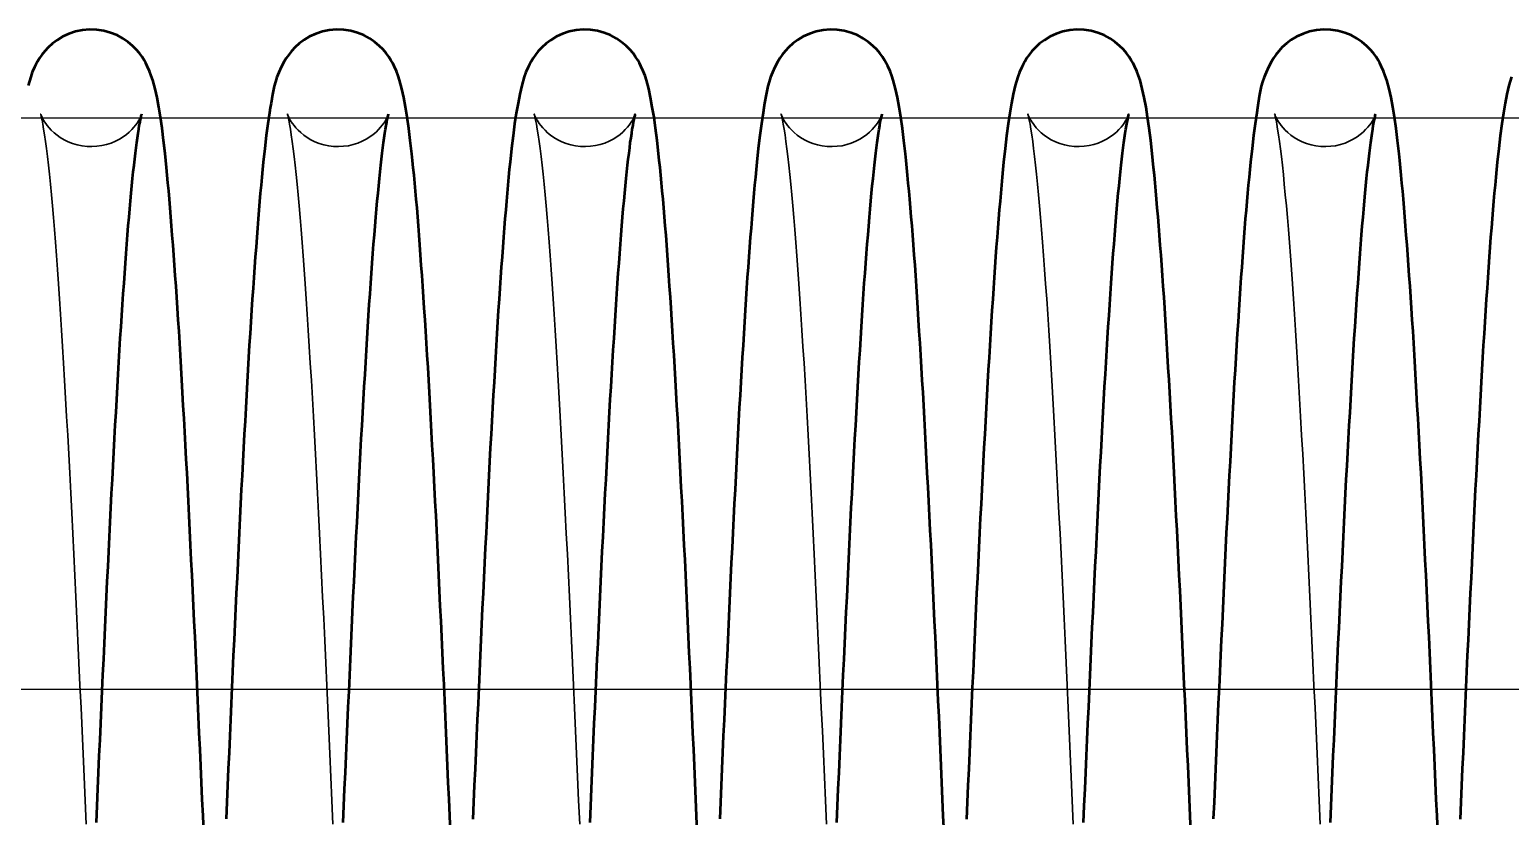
# Model space of a CAD drawing. Header units: millimetres. Extents: x 1448 to 104164, y -19509 to -89.
# Drawn here: x 84153 to 84256.6, y -3001.5 to -2946.5 of the extents above; entities that cross this region are included whole.
import ezdxf

# ---------------------------------------------------------------- set-up
doc = ezdxf.new("R2010")
doc.units = ezdxf.units.MM
doc.header["$LTSCALE"] = 60
doc.header["$MEASUREMENT"] = 0
doc.layers.get('0').update_dxf_attribs({"linetype": 'CONTINUOUS'})
doc.layers.add('가려진 것(ISO)', color=7, linetype='CONTINUOUS', lineweight=35)
doc.layers.add('가시적인 것(ISO)', color=7, linetype='CONTINUOUS', lineweight=50)

# ---------------------------------------------------------------- blocks, each defined once
blk = doc.blocks.new('토션스프링1')
at = {"layer": '가려진 것(ISO)', "flags": 128}
for points in [[(21462796.38, -50955408.88), (21462796.38, -50955408.9), (21462796.4, -50955408.95), (21462796.44, -50955409.05), (21462796.51, -50955409.19), (21462796.56, -50955409.29), (21462796.63, -50955409.4), (21462796.71, -50955409.52), (21462796.81, -50955409.66), (21462796.94, -50955409.81), (21462797.09, -50955409.97), (21462797.26, -50955410.14), (21462797.46, -50955410.31), (21462797.69, -50955410.48), (21462797.95, -50955410.64), (21462798.23, -50955410.79), (21462798.53, -50955410.92), (21462798.85, -50955411.02), (21462799.19, -50955411.1), (21462799.53, -50955411.14), (21462799.88, -50955411.16), (21462800.22, -50955411.15), (21462800.57, -50955411.11), (21462800.91, -50955411.04), (21462801.23, -50955410.94), (21462801.54, -50955410.82), (21462801.82, -50955410.68), (21462802.08, -50955410.52), (21462802.32, -50955410.35), (21462802.53, -50955410.18), (21462802.71, -50955410.01), (21462802.87, -50955409.85), (21462803, -50955409.69), (21462803.1, -50955409.55), (21462803.19, -50955409.42), (21462803.26, -50955409.31), (21462803.31, -50955409.21), (21462803.39, -50955409.06), (21462803.43, -50955408.96), (21462803.45, -50955408.9), (21462803.46, -50955408.88), (21462803.46, -50955408.89), (21462803.45, -50955408.93), (21462803.43, -50955408.99), (21462803.41, -50955409.08), (21462803.36, -50955409.3), (21462803.31, -50955409.59), (21462803.25, -50955409.94), (21462803.18, -50955410.34), (21462803.12, -50955410.8), (21462803.05, -50955411.31), (21462802.98, -50955411.86), (21462802.91, -50955412.46), (21462802.84, -50955413.11), (21462802.78, -50955413.8), (21462802.71, -50955414.53), (21462802.63, -50955415.3), (21462802.56, -50955416.12), (21462802.49, -50955416.97), (21462802.42, -50955417.87), (21462802.35, -50955418.8), (21462802.28, -50955419.77), (21462802.21, -50955420.77), (21462802.14, -50955421.81), (21462802.07, -50955422.89), (21462802, -50955424), (21462801.92, -50955425.15), (21462801.85, -50955426.33), (21462801.78, -50955427.54), (21462801.71, -50955428.79), (21462801.64, -50955430.06), (21462801.57, -50955431.36), (21462801.49, -50955432.68), (21462801.42, -50955434.04), (21462801.35, -50955435.41), (21462801.28, -50955436.82), (21462801.21, -50955438.25), (21462801.14, -50955439.7), (21462801.07, -50955441.18), (21462800.99, -50955442.68), (21462800.92, -50955444.2), (21462800.85, -50955445.74), (21462800.78, -50955447.3), (21462800.71, -50955448.88), (21462800.63, -50955450.46), (21462800.56, -50955452.06), (21462800.49, -50955453.67), (21462800.42, -50955455.3), (21462800.35, -50955456.94), (21462800.28, -50955458.59)], [(21462813.65, -50955408.88), (21462813.66, -50955408.9), (21462813.68, -50955408.95), (21462813.72, -50955409.05), (21462813.79, -50955409.19), (21462813.84, -50955409.28), (21462813.91, -50955409.39), (21462813.99, -50955409.51), (21462814.09, -50955409.65), (21462814.21, -50955409.8), (21462814.36, -50955409.97), (21462814.53, -50955410.14), (21462814.73, -50955410.31), (21462814.96, -50955410.48), (21462815.22, -50955410.64), (21462815.5, -50955410.79), (21462815.8, -50955410.91), (21462816.12, -50955411.02), (21462816.45, -50955411.09), (21462816.8, -50955411.14), (21462817.14, -50955411.16), (21462817.49, -50955411.15), (21462817.84, -50955411.11), (21462818.17, -50955411.04), (21462818.5, -50955410.94), (21462818.8, -50955410.82), (21462819.09, -50955410.68), (21462819.35, -50955410.52), (21462819.59, -50955410.36), (21462819.8, -50955410.19), (21462819.98, -50955410.01), (21462820.14, -50955409.85), (21462820.27, -50955409.69), (21462820.37, -50955409.55), (21462820.46, -50955409.42), (21462820.53, -50955409.31), (21462820.59, -50955409.21), (21462820.66, -50955409.06), (21462820.71, -50955408.96), (21462820.73, -50955408.91), (21462820.73, -50955408.88), (21462820.73, -50955408.89), (21462820.72, -50955408.93), (21462820.71, -50955408.99), (21462820.69, -50955409.08), (21462820.64, -50955409.3), (21462820.58, -50955409.59), (21462820.52, -50955409.93), (21462820.46, -50955410.34), (21462820.39, -50955410.8), (21462820.33, -50955411.3), (21462820.26, -50955411.86), (21462820.19, -50955412.46), (21462820.12, -50955413.1), (21462820.05, -50955413.79), (21462819.98, -50955414.53), (21462819.91, -50955415.3), (21462819.84, -50955416.12), (21462819.77, -50955416.97), (21462819.7, -50955417.86), (21462819.63, -50955418.79), (21462819.56, -50955419.76), (21462819.49, -50955420.77), (21462819.41, -50955421.81), (21462819.34, -50955422.89), (21462819.27, -50955424), (21462819.2, -50955425.15), (21462819.13, -50955426.33), (21462819.06, -50955427.54), (21462818.98, -50955428.78), (21462818.91, -50955430.05), (21462818.84, -50955431.35), (21462818.77, -50955432.68), (21462818.7, -50955434.03), (21462818.63, -50955435.41), (21462818.56, -50955436.81), (21462818.48, -50955438.24), (21462818.41, -50955439.7), (21462818.34, -50955441.18), (21462818.27, -50955442.68), (21462818.2, -50955444.2), (21462818.13, -50955445.74), (21462818.05, -50955447.3), (21462817.98, -50955448.87), (21462817.91, -50955450.46), (21462817.84, -50955452.05), (21462817.77, -50955453.67), (21462817.7, -50955455.29), (21462817.62, -50955456.94), (21462817.55, -50955458.59)], [(21462830.93, -50955408.88), (21462830.93, -50955408.9), (21462830.95, -50955408.95), (21462830.99, -50955409.05), (21462831.06, -50955409.19), (21462831.12, -50955409.29), (21462831.18, -50955409.4), (21462831.26, -50955409.52), (21462831.37, -50955409.66), (21462831.49, -50955409.81), (21462831.64, -50955409.97), (21462831.81, -50955410.14), (21462832.01, -50955410.31), (21462832.24, -50955410.48), (21462832.5, -50955410.64), (21462832.78, -50955410.79), (21462833.09, -50955410.92), (21462833.4, -50955411.02), (21462833.74, -50955411.1), (21462834.08, -50955411.14), (21462834.43, -50955411.16), (21462834.78, -50955411.15), (21462835.12, -50955411.11), (21462835.46, -50955411.04), (21462835.78, -50955410.94), (21462836.09, -50955410.82), (21462836.37, -50955410.68), (21462836.64, -50955410.52), (21462836.87, -50955410.35), (21462837.08, -50955410.18), (21462837.26, -50955410.01), (21462837.42, -50955409.85), (21462837.55, -50955409.69), (21462837.65, -50955409.55), (21462837.74, -50955409.42), (21462837.81, -50955409.31), (21462837.86, -50955409.21), (21462837.94, -50955409.06), (21462837.98, -50955408.96), (21462838, -50955408.9), (21462838.01, -50955408.88), (21462838.01, -50955408.89), (21462838, -50955408.93), (21462837.98, -50955408.99), (21462837.96, -50955409.08), (21462837.91, -50955409.3), (21462837.86, -50955409.59), (21462837.8, -50955409.94), (21462837.73, -50955410.34), (21462837.67, -50955410.8), (21462837.6, -50955411.31), (21462837.53, -50955411.86), (21462837.47, -50955412.46), (21462837.4, -50955413.11), (21462837.33, -50955413.8), (21462837.26, -50955414.53), (21462837.19, -50955415.3), (21462837.12, -50955416.12), (21462837.04, -50955416.97), (21462836.97, -50955417.87), (21462836.9, -50955418.8), (21462836.83, -50955419.77), (21462836.76, -50955420.77), (21462836.69, -50955421.81), (21462836.62, -50955422.89), (21462836.55, -50955424), (21462836.48, -50955425.15), (21462836.4, -50955426.33), (21462836.33, -50955427.54), (21462836.26, -50955428.79), (21462836.19, -50955430.06), (21462836.12, -50955431.36), (21462836.05, -50955432.68), (21462835.97, -50955434.04), (21462835.9, -50955435.41), (21462835.83, -50955436.82), (21462835.76, -50955438.25), (21462835.69, -50955439.7), (21462835.62, -50955441.18), (21462835.54, -50955442.68), (21462835.47, -50955444.2), (21462835.4, -50955445.74), (21462835.33, -50955447.3), (21462835.26, -50955448.88), (21462835.19, -50955450.46), (21462835.11, -50955452.06), (21462835.04, -50955453.67), (21462834.97, -50955455.3), (21462834.9, -50955456.94), (21462834.83, -50955458.59)], [(21462848.2, -50955408.88), (21462848.21, -50955408.9), (21462848.23, -50955408.95), (21462848.27, -50955409.05), (21462848.34, -50955409.19), (21462848.39, -50955409.28), (21462848.46, -50955409.39), (21462848.54, -50955409.51), (21462848.64, -50955409.65), (21462848.76, -50955409.8), (21462848.91, -50955409.97), (21462849.08, -50955410.14), (21462849.28, -50955410.31), (21462849.51, -50955410.48), (21462849.77, -50955410.64), (21462850.05, -50955410.79), (21462850.35, -50955410.91), (21462850.67, -50955411.02), (21462851, -50955411.09), (21462851.35, -50955411.14), (21462851.69, -50955411.16), (21462852.04, -50955411.15), (21462852.39, -50955411.11), (21462852.72, -50955411.04), (21462853.05, -50955410.94), (21462853.35, -50955410.82), (21462853.64, -50955410.68), (21462853.91, -50955410.52), (21462854.14, -50955410.36), (21462854.35, -50955410.19), (21462854.53, -50955410.01), (21462854.69, -50955409.85), (21462854.82, -50955409.69), (21462854.93, -50955409.55), (21462855.01, -50955409.42), (21462855.08, -50955409.31), (21462855.14, -50955409.21), (21462855.21, -50955409.06), (21462855.26, -50955408.96), (21462855.28, -50955408.91), (21462855.29, -50955408.88), (21462855.28, -50955408.89), (21462855.27, -50955408.93), (21462855.26, -50955408.99), (21462855.24, -50955409.08), (21462855.19, -50955409.3), (21462855.13, -50955409.59), (21462855.07, -50955409.93), (21462855.01, -50955410.34), (21462854.94, -50955410.8), (21462854.88, -50955411.3), (21462854.81, -50955411.86), (21462854.74, -50955412.46), (21462854.67, -50955413.1), (21462854.6, -50955413.79), (21462854.53, -50955414.53), (21462854.46, -50955415.3), (21462854.39, -50955416.12), (21462854.32, -50955416.97), (21462854.25, -50955417.86), (21462854.18, -50955418.79), (21462854.11, -50955419.76), (21462854.04, -50955420.77), (21462853.97, -50955421.81), (21462853.89, -50955422.89), (21462853.82, -50955424), (21462853.75, -50955425.15), (21462853.68, -50955426.33), (21462853.61, -50955427.54), (21462853.54, -50955428.78), (21462853.46, -50955430.05), (21462853.39, -50955431.35), (21462853.32, -50955432.68), (21462853.25, -50955434.03), (21462853.18, -50955435.41), (21462853.11, -50955436.81), (21462853.04, -50955438.24), (21462852.96, -50955439.7), (21462852.89, -50955441.18), (21462852.82, -50955442.68), (21462852.75, -50955444.2), (21462852.68, -50955445.74), (21462852.61, -50955447.3), (21462852.53, -50955448.87), (21462852.46, -50955450.46), (21462852.39, -50955452.05), (21462852.32, -50955453.67), (21462852.25, -50955455.29), (21462852.18, -50955456.94), (21462852.1, -50955458.59)], [(21462865.48, -50955408.88), (21462865.49, -50955408.9), (21462865.51, -50955408.95), (21462865.55, -50955409.05), (21462865.62, -50955409.19), (21462865.67, -50955409.29), (21462865.73, -50955409.4), (21462865.82, -50955409.52), (21462865.92, -50955409.66), (21462866.04, -50955409.81), (21462866.19, -50955409.97), (21462866.36, -50955410.14), (21462866.57, -50955410.31), (21462866.8, -50955410.48), (21462867.05, -50955410.64), (21462867.34, -50955410.79), (21462867.64, -50955410.92), (21462867.96, -50955411.02), (21462868.29, -50955411.1), (21462868.63, -50955411.14), (21462868.98, -50955411.16), (21462869.33, -50955411.15), (21462869.67, -50955411.11), (21462870.01, -50955411.04), (21462870.33, -50955410.94), (21462870.64, -50955410.82), (21462870.92, -50955410.68), (21462871.19, -50955410.52), (21462871.42, -50955410.35), (21462871.63, -50955410.18), (21462871.82, -50955410.01), (21462871.97, -50955409.85), (21462872.1, -50955409.69), (21462872.2, -50955409.55), (21462872.29, -50955409.42), (21462872.36, -50955409.31), (21462872.41, -50955409.21), (21462872.49, -50955409.06), (21462872.53, -50955408.96), (21462872.55, -50955408.9), (21462872.56, -50955408.88), (21462872.56, -50955408.89), (21462872.55, -50955408.93), (21462872.53, -50955408.99), (21462872.51, -50955409.08), (21462872.46, -50955409.3), (21462872.41, -50955409.59), (21462872.35, -50955409.94), (21462872.29, -50955410.34), (21462872.22, -50955410.8), (21462872.15, -50955411.31), (21462872.08, -50955411.86), (21462872.02, -50955412.46), (21462871.95, -50955413.11), (21462871.88, -50955413.8), (21462871.81, -50955414.53), (21462871.74, -50955415.3), (21462871.67, -50955416.12), (21462871.6, -50955416.97), (21462871.53, -50955417.87), (21462871.45, -50955418.8), (21462871.38, -50955419.77), (21462871.31, -50955420.77), (21462871.24, -50955421.81), (21462871.17, -50955422.89), (21462871.1, -50955424), (21462871.03, -50955425.15), (21462870.96, -50955426.33), (21462870.88, -50955427.54), (21462870.81, -50955428.79), (21462870.74, -50955430.06), (21462870.67, -50955431.36), (21462870.6, -50955432.68), (21462870.53, -50955434.04), (21462870.45, -50955435.41), (21462870.38, -50955436.82), (21462870.31, -50955438.25), (21462870.24, -50955439.7), (21462870.17, -50955441.18), (21462870.1, -50955442.68), (21462870.02, -50955444.2), (21462869.95, -50955445.74), (21462869.88, -50955447.3), (21462869.81, -50955448.88), (21462869.74, -50955450.46), (21462869.67, -50955452.06), (21462869.59, -50955453.67), (21462869.52, -50955455.3), (21462869.45, -50955456.94), (21462869.38, -50955458.59)], [(21462882.76, -50955408.88), (21462882.76, -50955408.9), (21462882.78, -50955408.95), (21462882.82, -50955409.05), (21462882.89, -50955409.19), (21462882.94, -50955409.28), (21462883.01, -50955409.39), (21462883.09, -50955409.51), (21462883.19, -50955409.65), (21462883.31, -50955409.8), (21462883.46, -50955409.97), (21462883.63, -50955410.14), (21462883.83, -50955410.31), (21462884.07, -50955410.48), (21462884.32, -50955410.64), (21462884.6, -50955410.79), (21462884.9, -50955410.91), (21462885.22, -50955411.02), (21462885.56, -50955411.09), (21462885.9, -50955411.14), (21462886.25, -50955411.16), (21462886.59, -50955411.15), (21462886.94, -50955411.11), (21462887.28, -50955411.04), (21462887.6, -50955410.94), (21462887.91, -50955410.82), (21462888.19, -50955410.68), (21462888.46, -50955410.52), (21462888.69, -50955410.36), (21462888.9, -50955410.19), (21462889.09, -50955410.01), (21462889.24, -50955409.85), (21462889.37, -50955409.69), (21462889.48, -50955409.55), (21462889.56, -50955409.42), (21462889.63, -50955409.31), (21462889.69, -50955409.21), (21462889.76, -50955409.06), (21462889.81, -50955408.96), (21462889.83, -50955408.91), (21462889.84, -50955408.88), (21462889.83, -50955408.89), (21462889.82, -50955408.93), (21462889.81, -50955408.99), (21462889.79, -50955409.08), (21462889.74, -50955409.3), (21462889.68, -50955409.59), (21462889.63, -50955409.93), (21462889.56, -50955410.34), (21462889.5, -50955410.8), (21462889.43, -50955411.3), (21462889.36, -50955411.86), (21462889.29, -50955412.46), (21462889.22, -50955413.1), (21462889.15, -50955413.79), (21462889.08, -50955414.53), (21462889.01, -50955415.3), (21462888.94, -50955416.12), (21462888.87, -50955416.97), (21462888.8, -50955417.86), (21462888.73, -50955418.79), (21462888.66, -50955419.76), (21462888.59, -50955420.77), (21462888.52, -50955421.81), (21462888.45, -50955422.89), (21462888.37, -50955424), (21462888.3, -50955425.15), (21462888.23, -50955426.33), (21462888.16, -50955427.54), (21462888.09, -50955428.78), (21462888.02, -50955430.05), (21462887.94, -50955431.35), (21462887.87, -50955432.68), (21462887.8, -50955434.03), (21462887.73, -50955435.41), (21462887.66, -50955436.81), (21462887.59, -50955438.24), (21462887.52, -50955439.7), (21462887.44, -50955441.18), (21462887.37, -50955442.68), (21462887.3, -50955444.2), (21462887.23, -50955445.74), (21462887.16, -50955447.3), (21462887.09, -50955448.87), (21462887.01, -50955450.46), (21462886.94, -50955452.05), (21462886.87, -50955453.67), (21462886.8, -50955455.29), (21462886.73, -50955456.94), (21462886.66, -50955458.59)]]:
    blk.add_lwpolyline(points, dxfattribs=at)
at = {"layer": '가시적인 것(ISO)', "flags": 128}
for points in [[(21462786.88, -50955406.28), (21462787.06, -50955406.88), (21462787.2, -50955407.48), (21462787.32, -50955408.12), (21462787.44, -50955408.81), (21462787.55, -50955409.57), (21462787.66, -50955410.4), (21462787.77, -50955411.3), (21462787.88, -50955412.26), (21462787.93, -50955412.77), (21462787.98, -50955413.3), (21462788.03, -50955413.85), (21462788.08, -50955414.41), (21462788.13, -50955414.99), (21462788.18, -50955415.59), (21462788.23, -50955416.22), (21462788.28, -50955416.85), (21462788.34, -50955417.51), (21462788.39, -50955418.19), (21462788.44, -50955418.88), (21462788.49, -50955419.6), (21462788.54, -50955420.33), (21462788.59, -50955421.08), (21462788.64, -50955421.85), (21462788.69, -50955422.63), (21462788.74, -50955423.43), (21462788.8, -50955424.24), (21462788.85, -50955425.08), (21462788.9, -50955425.92), (21462788.95, -50955426.78), (21462789, -50955427.66), (21462789.05, -50955428.55), (21462789.1, -50955429.45), (21462789.15, -50955430.37), (21462789.2, -50955431.3), (21462789.25, -50955432.25), (21462789.3, -50955433.21), (21462789.36, -50955434.18), (21462789.41, -50955435.17), (21462789.46, -50955436.17), (21462789.51, -50955437.18), (21462789.56, -50955438.21), (21462789.61, -50955439.25), (21462789.66, -50955440.29), (21462789.71, -50955441.35), (21462789.76, -50955442.42), (21462789.81, -50955443.5), (21462789.87, -50955444.59), (21462789.92, -50955445.68), (21462789.97, -50955446.79), (21462790.02, -50955447.9), (21462790.07, -50955449.02), (21462790.12, -50955450.14), (21462790.17, -50955451.28), (21462790.22, -50955452.42), (21462790.27, -50955453.57), (21462790.32, -50955454.73), (21462790.37, -50955455.89), (21462790.42, -50955457.06), (21462790.48, -50955458.24)], [(21462792.04, -50955459.2), (21462792.09, -50955458.02), (21462792.14, -50955456.85), (21462792.2, -50955455.68), (21462792.25, -50955454.52), (21462792.3, -50955453.36), (21462792.35, -50955452.21), (21462792.4, -50955451.07), (21462792.45, -50955449.94), (21462792.5, -50955448.81), (21462792.55, -50955447.7), (21462792.6, -50955446.59), (21462792.65, -50955445.48), (21462792.7, -50955444.39), (21462792.75, -50955443.3), (21462792.81, -50955442.23), (21462792.86, -50955441.16), (21462792.91, -50955440.1), (21462792.96, -50955439.05), (21462793.01, -50955438.02), (21462793.06, -50955437), (21462793.11, -50955435.98), (21462793.16, -50955434.99), (21462793.21, -50955434), (21462793.26, -50955433.03), (21462793.32, -50955432.07), (21462793.37, -50955431.13), (21462793.42, -50955430.2), (21462793.47, -50955429.28), (21462793.52, -50955428.38), (21462793.57, -50955427.5), (21462793.62, -50955426.62), (21462793.67, -50955425.76), (21462793.72, -50955424.92), (21462793.77, -50955424.09), (21462793.83, -50955423.28), (21462793.88, -50955422.48), (21462793.93, -50955421.7), (21462793.98, -50955420.93), (21462794.03, -50955420.18), (21462794.08, -50955419.45), (21462794.13, -50955418.74), (21462794.19, -50955418.04), (21462794.24, -50955417.37), (21462794.29, -50955416.71), (21462794.34, -50955416.07), (21462794.39, -50955415.45), (21462794.44, -50955414.85), (21462794.49, -50955414.27), (21462794.55, -50955413.71), (21462794.6, -50955413.17), (21462794.65, -50955412.65), (21462794.7, -50955412.14), (21462794.75, -50955411.66), (21462794.85, -50955410.74), (21462794.96, -50955409.89), (21462795.07, -50955409.11), (21462795.19, -50955408.38), (21462795.31, -50955407.72), (21462795.44, -50955407.12), (21462795.6, -50955406.52), (21462795.71, -50955406.21), (21462795.83, -50955405.88), (21462795.99, -50955405.52), (21462796.09, -50955405.32), (21462796.21, -50955405.11), (21462796.36, -50955404.88), (21462796.54, -50955404.63), (21462796.76, -50955404.37), (21462797.03, -50955404.1), (21462797.34, -50955403.84), (21462797.7, -50955403.59), (21462798.11, -50955403.37), (21462798.55, -50955403.19), (21462799.03, -50955403.06), (21462799.52, -50955402.98), (21462800.02, -50955402.97), (21462800.52, -50955403.01), (21462801.01, -50955403.11), (21462801.47, -50955403.26), (21462801.9, -50955403.46), (21462802.29, -50955403.69), (21462802.63, -50955403.95), (21462802.92, -50955404.21), (21462803.17, -50955404.48), (21462803.37, -50955404.73), (21462803.54, -50955404.97), (21462803.68, -50955405.2), (21462803.89, -50955405.6), (21462804.06, -50955405.97), (21462804.19, -50955406.31), (21462804.3, -50955406.62), (21462804.39, -50955406.93), (21462804.51, -50955407.51), (21462804.6, -50955408.12), (21462804.66, -50955408.45), (21462804.71, -50955408.8), (21462804.83, -50955409.56), (21462804.94, -50955410.39), (21462805.04, -50955411.29), (21462805.15, -50955412.26), (21462805.2, -50955412.77), (21462805.25, -50955413.3), (21462805.3, -50955413.85), (21462805.36, -50955414.41), (21462805.41, -50955415), (21462805.46, -50955415.6), (21462805.51, -50955416.22), (21462805.56, -50955416.86), (21462805.61, -50955417.51), (21462805.66, -50955418.19), (21462805.71, -50955418.88), (21462805.76, -50955419.6), (21462805.82, -50955420.33), (21462805.87, -50955421.08), (21462805.92, -50955421.84), (21462805.97, -50955422.62), (21462806.02, -50955423.42), (21462806.07, -50955424.24), (21462806.12, -50955425.07), (21462806.17, -50955425.92), (21462806.22, -50955426.78), (21462806.28, -50955427.66), (21462806.33, -50955428.55), (21462806.38, -50955429.45), (21462806.43, -50955430.37), (21462806.48, -50955431.3), (21462806.53, -50955432.25), (21462806.58, -50955433.21), (21462806.63, -50955434.18), (21462806.68, -50955435.16), (21462806.73, -50955436.17), (21462806.78, -50955437.18), (21462806.84, -50955438.2), (21462806.89, -50955439.24), (21462806.94, -50955440.29), (21462806.99, -50955441.35), (21462807.04, -50955442.42), (21462807.09, -50955443.5), (21462807.14, -50955444.59), (21462807.19, -50955445.68), (21462807.24, -50955446.79), (21462807.29, -50955447.9), (21462807.34, -50955449.02), (21462807.4, -50955450.15), (21462807.45, -50955451.28), (21462807.5, -50955452.42), (21462807.55, -50955453.57), (21462807.6, -50955454.72), (21462807.65, -50955455.89), (21462807.7, -50955457.06), (21462807.75, -50955458.23)], [(21462809.32, -50955459.2), (21462809.37, -50955458.02), (21462809.42, -50955456.85), (21462809.47, -50955455.68), (21462809.52, -50955454.52), (21462809.57, -50955453.36), (21462809.62, -50955452.21), (21462809.68, -50955451.06), (21462809.73, -50955449.93), (21462809.78, -50955448.8), (21462809.83, -50955447.69), (21462809.88, -50955446.58), (21462809.93, -50955445.48), (21462809.98, -50955444.39), (21462810.03, -50955443.3), (21462810.08, -50955442.23), (21462810.13, -50955441.16), (21462810.18, -50955440.1), (21462810.23, -50955439.06), (21462810.29, -50955438.02), (21462810.34, -50955437), (21462810.39, -50955435.99), (21462810.44, -50955434.99), (21462810.49, -50955434), (21462810.54, -50955433.03), (21462810.59, -50955432.07), (21462810.64, -50955431.12), (21462810.69, -50955430.19), (21462810.74, -50955429.28), (21462810.79, -50955428.38), (21462810.85, -50955427.49), (21462810.9, -50955426.62), (21462810.95, -50955425.76), (21462811, -50955424.92), (21462811.05, -50955424.09), (21462811.1, -50955423.28), (21462811.15, -50955422.48), (21462811.2, -50955421.7), (21462811.25, -50955420.94), (21462811.31, -50955420.19), (21462811.36, -50955419.46), (21462811.41, -50955418.75), (21462811.46, -50955418.05), (21462811.51, -50955417.37), (21462811.56, -50955416.71), (21462811.62, -50955416.07), (21462811.67, -50955415.45), (21462811.72, -50955414.85), (21462811.77, -50955414.26), (21462811.82, -50955413.7), (21462811.87, -50955413.15), (21462811.93, -50955412.63), (21462811.98, -50955412.13), (21462812.03, -50955411.64), (21462812.13, -50955410.73), (21462812.24, -50955409.88), (21462812.35, -50955409.11), (21462812.46, -50955408.39), (21462812.59, -50955407.72), (21462812.72, -50955407.11), (21462812.88, -50955406.52), (21462812.98, -50955406.21), (21462813.11, -50955405.88), (21462813.27, -50955405.52), (21462813.37, -50955405.32), (21462813.49, -50955405.1), (21462813.64, -50955404.87), (21462813.82, -50955404.63), (21462814.04, -50955404.37), (21462814.31, -50955404.1), (21462814.62, -50955403.84), (21462814.98, -50955403.59), (21462815.39, -50955403.37), (21462815.83, -50955403.19), (21462816.31, -50955403.06), (21462816.8, -50955402.98), (21462817.3, -50955402.97), (21462817.8, -50955403.01), (21462818.29, -50955403.11), (21462818.75, -50955403.26), (21462819.18, -50955403.46), (21462819.57, -50955403.7), (21462819.91, -50955403.95), (21462820.2, -50955404.22), (21462820.45, -50955404.48), (21462820.65, -50955404.73), (21462820.82, -50955404.98), (21462820.95, -50955405.2), (21462821.07, -50955405.41), (21462821.16, -50955405.6), (21462821.32, -50955405.95), (21462821.43, -50955406.28), (21462821.61, -50955406.88), (21462821.75, -50955407.48), (21462821.87, -50955408.12), (21462821.99, -50955408.81), (21462822.11, -50955409.57), (21462822.22, -50955410.4), (21462822.32, -50955411.3), (21462822.43, -50955412.26), (21462822.48, -50955412.77), (21462822.53, -50955413.3), (21462822.58, -50955413.85), (21462822.63, -50955414.41), (21462822.68, -50955414.99), (21462822.73, -50955415.59), (21462822.78, -50955416.22), (21462822.84, -50955416.85), (21462822.89, -50955417.51), (21462822.94, -50955418.19), (21462822.99, -50955418.88), (21462823.04, -50955419.6), (21462823.09, -50955420.33), (21462823.14, -50955421.08), (21462823.19, -50955421.85), (21462823.25, -50955422.63), (21462823.3, -50955423.43), (21462823.35, -50955424.24), (21462823.4, -50955425.08), (21462823.45, -50955425.92), (21462823.5, -50955426.78), (21462823.55, -50955427.66), (21462823.6, -50955428.55), (21462823.65, -50955429.45), (21462823.7, -50955430.37), (21462823.75, -50955431.3), (21462823.81, -50955432.25), (21462823.86, -50955433.21), (21462823.91, -50955434.18), (21462823.96, -50955435.17), (21462824.01, -50955436.17), (21462824.06, -50955437.18), (21462824.11, -50955438.21), (21462824.16, -50955439.25), (21462824.21, -50955440.29), (21462824.26, -50955441.35), (21462824.32, -50955442.42), (21462824.37, -50955443.5), (21462824.42, -50955444.59), (21462824.47, -50955445.68), (21462824.52, -50955446.79), (21462824.57, -50955447.9), (21462824.62, -50955449.02), (21462824.67, -50955450.14), (21462824.72, -50955451.28), (21462824.77, -50955452.42), (21462824.82, -50955453.57), (21462824.87, -50955454.73), (21462824.93, -50955455.89), (21462824.98, -50955457.06), (21462825.03, -50955458.24)], [(21462826.59, -50955459.2), (21462826.65, -50955458.02), (21462826.7, -50955456.85), (21462826.75, -50955455.68), (21462826.8, -50955454.52), (21462826.85, -50955453.36), (21462826.9, -50955452.21), (21462826.95, -50955451.07), (21462827, -50955449.94), (21462827.05, -50955448.81), (21462827.1, -50955447.7), (21462827.15, -50955446.59), (21462827.2, -50955445.48), (21462827.26, -50955444.39), (21462827.31, -50955443.3), (21462827.36, -50955442.23), (21462827.41, -50955441.16), (21462827.46, -50955440.1), (21462827.51, -50955439.05), (21462827.56, -50955438.02), (21462827.61, -50955437), (21462827.66, -50955435.98), (21462827.71, -50955434.99), (21462827.77, -50955434), (21462827.82, -50955433.03), (21462827.87, -50955432.07), (21462827.92, -50955431.13), (21462827.97, -50955430.2), (21462828.02, -50955429.28), (21462828.07, -50955428.38), (21462828.12, -50955427.5), (21462828.17, -50955426.62), (21462828.22, -50955425.76), (21462828.27, -50955424.92), (21462828.33, -50955424.09), (21462828.38, -50955423.28), (21462828.43, -50955422.48), (21462828.48, -50955421.7), (21462828.53, -50955420.93), (21462828.58, -50955420.18), (21462828.63, -50955419.45), (21462828.69, -50955418.74), (21462828.74, -50955418.04), (21462828.79, -50955417.37), (21462828.84, -50955416.71), (21462828.89, -50955416.07), (21462828.94, -50955415.45), (21462828.99, -50955414.85), (21462829.05, -50955414.27), (21462829.1, -50955413.71), (21462829.15, -50955413.17), (21462829.2, -50955412.65), (21462829.25, -50955412.14), (21462829.3, -50955411.66), (21462829.41, -50955410.74), (21462829.51, -50955409.89), (21462829.62, -50955409.11), (21462829.74, -50955408.38), (21462829.86, -50955407.72), (21462830, -50955407.12), (21462830.16, -50955406.52), (21462830.26, -50955406.21), (21462830.38, -50955405.88), (21462830.54, -50955405.52), (21462830.64, -50955405.32), (21462830.77, -50955405.11), (21462830.91, -50955404.88), (21462831.09, -50955404.63), (21462831.31, -50955404.37), (21462831.58, -50955404.1), (21462831.89, -50955403.84), (21462832.25, -50955403.59), (21462832.66, -50955403.37), (21462833.1, -50955403.19), (21462833.58, -50955403.06), (21462834.07, -50955402.98), (21462834.57, -50955402.97), (21462835.07, -50955403.01), (21462835.56, -50955403.11), (21462836.02, -50955403.26), (21462836.45, -50955403.46), (21462836.84, -50955403.69), (21462837.18, -50955403.95), (21462837.47, -50955404.21), (21462837.72, -50955404.48), (21462837.92, -50955404.73), (21462838.09, -50955404.97), (21462838.23, -50955405.2), (21462838.44, -50955405.6), (21462838.61, -50955405.97), (21462838.75, -50955406.31), (21462838.85, -50955406.62), (21462838.94, -50955406.93), (21462839.06, -50955407.51), (21462839.16, -50955408.12), (21462839.21, -50955408.45), (21462839.27, -50955408.8), (21462839.38, -50955409.56), (21462839.49, -50955410.39), (21462839.6, -50955411.29), (21462839.7, -50955412.26), (21462839.75, -50955412.77), (21462839.8, -50955413.3), (21462839.86, -50955413.85), (21462839.91, -50955414.41), (21462839.96, -50955415), (21462840.01, -50955415.6), (21462840.06, -50955416.22), (21462840.11, -50955416.86), (21462840.16, -50955417.51), (21462840.21, -50955418.19), (21462840.26, -50955418.88), (21462840.32, -50955419.6), (21462840.37, -50955420.33), (21462840.42, -50955421.08), (21462840.47, -50955421.84), (21462840.52, -50955422.62), (21462840.57, -50955423.42), (21462840.62, -50955424.24), (21462840.67, -50955425.07), (21462840.73, -50955425.92), (21462840.78, -50955426.78), (21462840.83, -50955427.66), (21462840.88, -50955428.55), (21462840.93, -50955429.45), (21462840.98, -50955430.37), (21462841.03, -50955431.3), (21462841.08, -50955432.25), (21462841.13, -50955433.21), (21462841.18, -50955434.18), (21462841.23, -50955435.16), (21462841.28, -50955436.17), (21462841.34, -50955437.18), (21462841.39, -50955438.2), (21462841.44, -50955439.24), (21462841.49, -50955440.29), (21462841.54, -50955441.35), (21462841.59, -50955442.42), (21462841.64, -50955443.5), (21462841.69, -50955444.59), (21462841.74, -50955445.68), (21462841.79, -50955446.79), (21462841.85, -50955447.9), (21462841.9, -50955449.02), (21462841.95, -50955450.15), (21462842, -50955451.28), (21462842.05, -50955452.42), (21462842.1, -50955453.57), (21462842.15, -50955454.72), (21462842.2, -50955455.89), (21462842.25, -50955457.06), (21462842.3, -50955458.23)], [(21462843.87, -50955459.2), (21462843.92, -50955458.02), (21462843.97, -50955456.85), (21462844.02, -50955455.68), (21462844.07, -50955454.52), (21462844.12, -50955453.36), (21462844.18, -50955452.21), (21462844.23, -50955451.06), (21462844.28, -50955449.93), (21462844.33, -50955448.8), (21462844.38, -50955447.69), (21462844.43, -50955446.58), (21462844.48, -50955445.48), (21462844.53, -50955444.39), (21462844.58, -50955443.3), (21462844.63, -50955442.23), (21462844.68, -50955441.16), (21462844.73, -50955440.1), (21462844.79, -50955439.06), (21462844.84, -50955438.02), (21462844.89, -50955437), (21462844.94, -50955435.99), (21462844.99, -50955434.99), (21462845.04, -50955434), (21462845.09, -50955433.03), (21462845.14, -50955432.07), (21462845.19, -50955431.12), (21462845.24, -50955430.19), (21462845.3, -50955429.28), (21462845.35, -50955428.38), (21462845.4, -50955427.49), (21462845.45, -50955426.62), (21462845.5, -50955425.76), (21462845.55, -50955424.92), (21462845.6, -50955424.09), (21462845.65, -50955423.28), (21462845.7, -50955422.48), (21462845.75, -50955421.7), (21462845.81, -50955420.94), (21462845.86, -50955420.19), (21462845.91, -50955419.46), (21462845.96, -50955418.75), (21462846.01, -50955418.05), (21462846.06, -50955417.37), (21462846.12, -50955416.71), (21462846.17, -50955416.07), (21462846.22, -50955415.45), (21462846.27, -50955414.85), (21462846.32, -50955414.26), (21462846.37, -50955413.7), (21462846.43, -50955413.15), (21462846.48, -50955412.63), (21462846.53, -50955412.13), (21462846.58, -50955411.64), (21462846.68, -50955410.73), (21462846.79, -50955409.88), (21462846.9, -50955409.11), (21462847.02, -50955408.39), (21462847.14, -50955407.72), (21462847.27, -50955407.11), (21462847.43, -50955406.52), (21462847.53, -50955406.21), (21462847.66, -50955405.88), (21462847.82, -50955405.52), (21462847.92, -50955405.32), (21462848.04, -50955405.1), (21462848.19, -50955404.87), (21462848.37, -50955404.63), (21462848.59, -50955404.37), (21462848.86, -50955404.1), (21462849.17, -50955403.84), (21462849.53, -50955403.59), (21462849.94, -50955403.37), (21462850.38, -50955403.19), (21462850.86, -50955403.06), (21462851.35, -50955402.98), (21462851.85, -50955402.97), (21462852.36, -50955403.01), (21462852.84, -50955403.11), (21462853.3, -50955403.26), (21462853.73, -50955403.46), (21462854.12, -50955403.7), (21462854.46, -50955403.95), (21462854.75, -50955404.22), (21462855, -50955404.48), (21462855.2, -50955404.73), (21462855.37, -50955404.98), (21462855.5, -50955405.2), (21462855.62, -50955405.41), (21462855.72, -50955405.6), (21462855.87, -50955405.95), (21462855.98, -50955406.28), (21462856.16, -50955406.88), (21462856.3, -50955407.48), (21462856.42, -50955408.12), (21462856.54, -50955408.81), (21462856.66, -50955409.57), (21462856.77, -50955410.4), (21462856.87, -50955411.3), (21462856.98, -50955412.26), (21462857.03, -50955412.77), (21462857.08, -50955413.3), (21462857.13, -50955413.85), (21462857.18, -50955414.41), (21462857.23, -50955414.99), (21462857.28, -50955415.59), (21462857.34, -50955416.22), (21462857.39, -50955416.85), (21462857.44, -50955417.51), (21462857.49, -50955418.19), (21462857.54, -50955418.88), (21462857.59, -50955419.6), (21462857.64, -50955420.33), (21462857.69, -50955421.08), (21462857.75, -50955421.85), (21462857.8, -50955422.63), (21462857.85, -50955423.43), (21462857.9, -50955424.24), (21462857.95, -50955425.08), (21462858, -50955425.92), (21462858.05, -50955426.78), (21462858.1, -50955427.66), (21462858.15, -50955428.55), (21462858.2, -50955429.45), (21462858.26, -50955430.37), (21462858.31, -50955431.3), (21462858.36, -50955432.25), (21462858.41, -50955433.21), (21462858.46, -50955434.18), (21462858.51, -50955435.17), (21462858.56, -50955436.17), (21462858.61, -50955437.18), (21462858.66, -50955438.21), (21462858.71, -50955439.25), (21462858.76, -50955440.29), (21462858.82, -50955441.35), (21462858.87, -50955442.42), (21462858.92, -50955443.5), (21462858.97, -50955444.59), (21462859.02, -50955445.68), (21462859.07, -50955446.79), (21462859.12, -50955447.9), (21462859.17, -50955449.02), (21462859.22, -50955450.14), (21462859.27, -50955451.28), (21462859.32, -50955452.42), (21462859.37, -50955453.57), (21462859.43, -50955454.73), (21462859.48, -50955455.89), (21462859.53, -50955457.06), (21462859.58, -50955458.24)], [(21462861.15, -50955459.2), (21462861.2, -50955458.02), (21462861.25, -50955456.85), (21462861.3, -50955455.68), (21462861.35, -50955454.52), (21462861.4, -50955453.36), (21462861.45, -50955452.21), (21462861.5, -50955451.07), (21462861.55, -50955449.94), (21462861.6, -50955448.81), (21462861.65, -50955447.7), (21462861.71, -50955446.59), (21462861.76, -50955445.48), (21462861.81, -50955444.39), (21462861.86, -50955443.3), (21462861.91, -50955442.23), (21462861.96, -50955441.16), (21462862.01, -50955440.1), (21462862.06, -50955439.05), (21462862.11, -50955438.02), (21462862.16, -50955437), (21462862.21, -50955435.98), (21462862.27, -50955434.99), (21462862.32, -50955434), (21462862.37, -50955433.03), (21462862.42, -50955432.07), (21462862.47, -50955431.13), (21462862.52, -50955430.2), (21462862.57, -50955429.28), (21462862.62, -50955428.38), (21462862.67, -50955427.5), (21462862.72, -50955426.62), (21462862.77, -50955425.76), (21462862.83, -50955424.92), (21462862.88, -50955424.09), (21462862.93, -50955423.28), (21462862.98, -50955422.48), (21462863.03, -50955421.7), (21462863.08, -50955420.93), (21462863.13, -50955420.18), (21462863.19, -50955419.45), (21462863.24, -50955418.74), (21462863.29, -50955418.04), (21462863.34, -50955417.37), (21462863.39, -50955416.71), (21462863.44, -50955416.07), (21462863.49, -50955415.45), (21462863.55, -50955414.85), (21462863.6, -50955414.27), (21462863.65, -50955413.71), (21462863.7, -50955413.17), (21462863.75, -50955412.65), (21462863.8, -50955412.14), (21462863.85, -50955411.66), (21462863.96, -50955410.74), (21462864.06, -50955409.89), (21462864.18, -50955409.11), (21462864.29, -50955408.38), (21462864.42, -50955407.72), (21462864.55, -50955407.12), (21462864.71, -50955406.52), (21462864.81, -50955406.21), (21462864.93, -50955405.88), (21462865.09, -50955405.52), (21462865.19, -50955405.32), (21462865.32, -50955405.11), (21462865.47, -50955404.88), (21462865.65, -50955404.63), (21462865.87, -50955404.37), (21462866.13, -50955404.1), (21462866.44, -50955403.84), (21462866.8, -50955403.59), (21462867.21, -50955403.37), (21462867.65, -50955403.19), (21462868.13, -50955403.06), (21462868.62, -50955402.98), (21462869.12, -50955402.97), (21462869.63, -50955403.01), (21462870.11, -50955403.11), (21462870.58, -50955403.26), (21462871.01, -50955403.46), (21462871.39, -50955403.69), (21462871.73, -50955403.95), (21462872.03, -50955404.21), (21462872.27, -50955404.48), (21462872.47, -50955404.73), (21462872.64, -50955404.97), (21462872.78, -50955405.2), (21462872.99, -50955405.6), (21462873.16, -50955405.97), (21462873.3, -50955406.31), (21462873.4, -50955406.62), (21462873.49, -50955406.93), (21462873.61, -50955407.51), (21462873.71, -50955408.12), (21462873.76, -50955408.45), (21462873.82, -50955408.8), (21462873.93, -50955409.56), (21462874.04, -50955410.39), (21462874.15, -50955411.29), (21462874.25, -50955412.26), (21462874.3, -50955412.77), (21462874.36, -50955413.3), (21462874.41, -50955413.85), (21462874.46, -50955414.41), (21462874.51, -50955415), (21462874.56, -50955415.6), (21462874.61, -50955416.22), (21462874.66, -50955416.86), (21462874.71, -50955417.51), (21462874.76, -50955418.19), (21462874.82, -50955418.88), (21462874.87, -50955419.6), (21462874.92, -50955420.33), (21462874.97, -50955421.08), (21462875.02, -50955421.84), (21462875.07, -50955422.62), (21462875.12, -50955423.42), (21462875.17, -50955424.24), (21462875.23, -50955425.07), (21462875.28, -50955425.92), (21462875.33, -50955426.78), (21462875.38, -50955427.66), (21462875.43, -50955428.55), (21462875.48, -50955429.45), (21462875.53, -50955430.37), (21462875.58, -50955431.3), (21462875.63, -50955432.25), (21462875.68, -50955433.21), (21462875.73, -50955434.18), (21462875.79, -50955435.16), (21462875.84, -50955436.17), (21462875.89, -50955437.18), (21462875.94, -50955438.2), (21462875.99, -50955439.24), (21462876.04, -50955440.29), (21462876.09, -50955441.35), (21462876.14, -50955442.42), (21462876.19, -50955443.5), (21462876.24, -50955444.59), (21462876.3, -50955445.68), (21462876.35, -50955446.79), (21462876.4, -50955447.9), (21462876.45, -50955449.02), (21462876.5, -50955450.15), (21462876.55, -50955451.28), (21462876.6, -50955452.42), (21462876.65, -50955453.57), (21462876.7, -50955454.72), (21462876.75, -50955455.89), (21462876.8, -50955457.06), (21462876.85, -50955458.23)], [(21462878.42, -50955459.2), (21462878.47, -50955458.02), (21462878.52, -50955456.85), (21462878.57, -50955455.68), (21462878.63, -50955454.52), (21462878.68, -50955453.36), (21462878.73, -50955452.21), (21462878.78, -50955451.06), (21462878.83, -50955449.93), (21462878.88, -50955448.8), (21462878.93, -50955447.69), (21462878.98, -50955446.58), (21462879.03, -50955445.48), (21462879.08, -50955444.39), (21462879.13, -50955443.3), (21462879.18, -50955442.23), (21462879.24, -50955441.16), (21462879.29, -50955440.1), (21462879.34, -50955439.06), (21462879.39, -50955438.02), (21462879.44, -50955437), (21462879.49, -50955435.99), (21462879.54, -50955434.99), (21462879.59, -50955434), (21462879.64, -50955433.03), (21462879.69, -50955432.07), (21462879.75, -50955431.12), (21462879.8, -50955430.19), (21462879.85, -50955429.28), (21462879.9, -50955428.38), (21462879.95, -50955427.49), (21462880, -50955426.62), (21462880.05, -50955425.76), (21462880.1, -50955424.92), (21462880.15, -50955424.09), (21462880.2, -50955423.28), (21462880.26, -50955422.48), (21462880.31, -50955421.7), (21462880.36, -50955420.94), (21462880.41, -50955420.19), (21462880.46, -50955419.46), (21462880.51, -50955418.75), (21462880.56, -50955418.05), (21462880.62, -50955417.37), (21462880.67, -50955416.71), (21462880.72, -50955416.07), (21462880.77, -50955415.45), (21462880.82, -50955414.85), (21462880.87, -50955414.26), (21462880.93, -50955413.7), (21462880.98, -50955413.15), (21462881.03, -50955412.63), (21462881.08, -50955412.13), (21462881.13, -50955411.64), (21462881.23, -50955410.73), (21462881.34, -50955409.88), (21462881.45, -50955409.11), (21462881.57, -50955408.39), (21462881.69, -50955407.72), (21462881.82, -50955407.11), (21462881.98, -50955406.52), (21462882.09, -50955406.21), (21462882.21, -50955405.88), (21462882.37, -50955405.52), (21462882.47, -50955405.32), (21462882.59, -50955405.1), (21462882.74, -50955404.87), (21462882.92, -50955404.63), (21462883.14, -50955404.37), (21462883.41, -50955404.1), (21462883.72, -50955403.84), (21462884.08, -50955403.59), (21462884.49, -50955403.37), (21462884.94, -50955403.19), (21462885.41, -50955403.06), (21462885.9, -50955402.98), (21462886.41, -50955402.97), (21462886.91, -50955403.01), (21462887.39, -50955403.11), (21462887.86, -50955403.26), (21462888.29, -50955403.46), (21462888.67, -50955403.7), (21462889.01, -50955403.95), (21462889.31, -50955404.22), (21462889.55, -50955404.48), (21462889.75, -50955404.73), (21462889.92, -50955404.98), (21462890.05, -50955405.2), (21462890.17, -50955405.41), (21462890.27, -50955405.6), (21462890.42, -50955405.95), (21462890.53, -50955406.28), (21462890.71, -50955406.88)], [(21462799.55, -50955458.48), (21462799.5, -50955457.31), (21462799.45, -50955456.14), (21462799.4, -50955454.98), (21462799.35, -50955453.82), (21462799.3, -50955452.68), (21462799.25, -50955451.54), (21462799.2, -50955450.41), (21462799.15, -50955449.28), (21462799.1, -50955448.16), (21462799.05, -50955447.05), (21462799, -50955445.94), (21462798.94, -50955444.85), (21462798.89, -50955443.76), (21462798.84, -50955442.68), (21462798.79, -50955441.61), (21462798.74, -50955440.56), (21462798.69, -50955439.51), (21462798.64, -50955438.48), (21462798.59, -50955437.46), (21462798.54, -50955436.45), (21462798.49, -50955435.45), (21462798.44, -50955434.47), (21462798.39, -50955433.5), (21462798.33, -50955432.55), (21462798.28, -50955431.61), (21462798.23, -50955430.68), (21462798.18, -50955429.77), (21462798.13, -50955428.87), (21462798.08, -50955427.98), (21462798.03, -50955427.11), (21462797.98, -50955426.25), (21462797.93, -50955425.41), (21462797.88, -50955424.59), (21462797.83, -50955423.78), (21462797.78, -50955422.99), (21462797.72, -50955422.22), (21462797.67, -50955421.47), (21462797.62, -50955420.73), (21462797.57, -50955420.01), (21462797.52, -50955419.32), (21462797.47, -50955418.64), (21462797.42, -50955417.98), (21462797.37, -50955417.34), (21462797.32, -50955416.72), (21462797.27, -50955416.11), (21462797.22, -50955415.53), (21462797.17, -50955414.96), (21462797.12, -50955414.42), (21462797.07, -50955413.9), (21462797.02, -50955413.4), (21462796.97, -50955412.92), (21462796.92, -50955412.46), (21462796.87, -50955412.03), (21462796.82, -50955411.62), (21462796.78, -50955411.24), (21462796.73, -50955410.88), (21462796.68, -50955410.54), (21462796.64, -50955410.23), (21462796.59, -50955409.95), (21462796.55, -50955409.69), (21462796.51, -50955409.46), (21462796.47, -50955409.27), (21462796.43, -50955409.11), (21462796.41, -50955408.99), (21462796.39, -50955408.91), (21462796.38, -50955408.88)], [(21462816.83, -50955458.47), (21462816.78, -50955457.3), (21462816.73, -50955456.13), (21462816.68, -50955454.98), (21462816.63, -50955453.82), (21462816.58, -50955452.68), (21462816.53, -50955451.54), (21462816.47, -50955450.4), (21462816.42, -50955449.27), (21462816.37, -50955448.15), (21462816.32, -50955447.04), (21462816.27, -50955445.93), (21462816.22, -50955444.83), (21462816.17, -50955443.75), (21462816.12, -50955442.67), (21462816.07, -50955441.6), (21462816.02, -50955440.55), (21462815.96, -50955439.5), (21462815.91, -50955438.47), (21462815.86, -50955437.45), (21462815.81, -50955436.44), (21462815.76, -50955435.45), (21462815.71, -50955434.47), (21462815.66, -50955433.5), (21462815.61, -50955432.55), (21462815.56, -50955431.6), (21462815.51, -50955430.67), (21462815.46, -50955429.76), (21462815.41, -50955428.86), (21462815.36, -50955427.97), (21462815.3, -50955427.1), (21462815.25, -50955426.24), (21462815.2, -50955425.4), (21462815.15, -50955424.58), (21462815.1, -50955423.77), (21462815.05, -50955422.99), (21462815, -50955422.21), (21462814.95, -50955421.46), (21462814.9, -50955420.73), (21462814.85, -50955420.01), (21462814.8, -50955419.32), (21462814.75, -50955418.64), (21462814.7, -50955417.98), (21462814.65, -50955417.33), (21462814.6, -50955416.71), (21462814.55, -50955416.11), (21462814.5, -50955415.52), (21462814.45, -50955414.96), (21462814.4, -50955414.42), (21462814.35, -50955413.9), (21462814.3, -50955413.4), (21462814.25, -50955412.92), (21462814.2, -50955412.46), (21462814.15, -50955412.03), (21462814.1, -50955411.62), (21462814.05, -50955411.24), (21462814.01, -50955410.88), (21462813.96, -50955410.54), (21462813.91, -50955410.23), (21462813.87, -50955409.95), (21462813.82, -50955409.69), (21462813.78, -50955409.46), (21462813.74, -50955409.27), (21462813.71, -50955409.11), (21462813.68, -50955408.99), (21462813.66, -50955408.91), (21462813.65, -50955408.88)], [(21462834.11, -50955458.48), (21462834.05, -50955457.31), (21462834, -50955456.14), (21462833.95, -50955454.98), (21462833.9, -50955453.82), (21462833.85, -50955452.68), (21462833.8, -50955451.54), (21462833.75, -50955450.41), (21462833.7, -50955449.28), (21462833.65, -50955448.16), (21462833.6, -50955447.05), (21462833.55, -50955445.94), (21462833.5, -50955444.85), (21462833.44, -50955443.76), (21462833.39, -50955442.68), (21462833.34, -50955441.61), (21462833.29, -50955440.56), (21462833.24, -50955439.51), (21462833.19, -50955438.48), (21462833.14, -50955437.46), (21462833.09, -50955436.45), (21462833.04, -50955435.45), (21462832.99, -50955434.47), (21462832.94, -50955433.5), (21462832.89, -50955432.55), (21462832.84, -50955431.61), (21462832.78, -50955430.68), (21462832.73, -50955429.77), (21462832.68, -50955428.87), (21462832.63, -50955427.98), (21462832.58, -50955427.11), (21462832.53, -50955426.25), (21462832.48, -50955425.41), (21462832.43, -50955424.59), (21462832.38, -50955423.78), (21462832.33, -50955422.99), (21462832.28, -50955422.22), (21462832.23, -50955421.47), (21462832.18, -50955420.73), (21462832.12, -50955420.01), (21462832.07, -50955419.32), (21462832.02, -50955418.64), (21462831.97, -50955417.98), (21462831.92, -50955417.34), (21462831.87, -50955416.72), (21462831.82, -50955416.11), (21462831.77, -50955415.53), (21462831.72, -50955414.96), (21462831.67, -50955414.42), (21462831.62, -50955413.9), (21462831.57, -50955413.4), (21462831.52, -50955412.92), (21462831.47, -50955412.46), (21462831.42, -50955412.03), (21462831.38, -50955411.62), (21462831.33, -50955411.24), (21462831.28, -50955410.88), (21462831.24, -50955410.54), (21462831.19, -50955410.23), (21462831.14, -50955409.95), (21462831.1, -50955409.69), (21462831.06, -50955409.46), (21462831.02, -50955409.27), (21462830.98, -50955409.11), (21462830.96, -50955408.99), (21462830.94, -50955408.91), (21462830.93, -50955408.88)], [(21462851.38, -50955458.47), (21462851.33, -50955457.3), (21462851.28, -50955456.13), (21462851.23, -50955454.98), (21462851.18, -50955453.82), (21462851.13, -50955452.68), (21462851.08, -50955451.54), (21462851.03, -50955450.4), (21462850.97, -50955449.27), (21462850.92, -50955448.15), (21462850.87, -50955447.04), (21462850.82, -50955445.93), (21462850.77, -50955444.83), (21462850.72, -50955443.75), (21462850.67, -50955442.67), (21462850.62, -50955441.6), (21462850.57, -50955440.55), (21462850.52, -50955439.5), (21462850.47, -50955438.47), (21462850.41, -50955437.45), (21462850.36, -50955436.44), (21462850.31, -50955435.45), (21462850.26, -50955434.47), (21462850.21, -50955433.5), (21462850.16, -50955432.55), (21462850.11, -50955431.6), (21462850.06, -50955430.67), (21462850.01, -50955429.76), (21462849.96, -50955428.86), (21462849.91, -50955427.97), (21462849.86, -50955427.1), (21462849.81, -50955426.24), (21462849.75, -50955425.4), (21462849.7, -50955424.58), (21462849.65, -50955423.77), (21462849.6, -50955422.99), (21462849.55, -50955422.21), (21462849.5, -50955421.46), (21462849.45, -50955420.73), (21462849.4, -50955420.01), (21462849.35, -50955419.32), (21462849.3, -50955418.64), (21462849.25, -50955417.98), (21462849.2, -50955417.33), (21462849.15, -50955416.71), (21462849.1, -50955416.11), (21462849.05, -50955415.52), (21462849, -50955414.96), (21462848.95, -50955414.42), (21462848.9, -50955413.9), (21462848.85, -50955413.4), (21462848.8, -50955412.92), (21462848.75, -50955412.46), (21462848.7, -50955412.03), (21462848.65, -50955411.62), (21462848.6, -50955411.24), (21462848.56, -50955410.88), (21462848.51, -50955410.54), (21462848.46, -50955410.23), (21462848.42, -50955409.95), (21462848.37, -50955409.69), (21462848.33, -50955409.46), (21462848.3, -50955409.27), (21462848.26, -50955409.11), (21462848.23, -50955408.99), (21462848.21, -50955408.91), (21462848.2, -50955408.88)], [(21462868.66, -50955458.48), (21462868.61, -50955457.31), (21462868.56, -50955456.14), (21462868.5, -50955454.98), (21462868.45, -50955453.82), (21462868.4, -50955452.68), (21462868.35, -50955451.54), (21462868.3, -50955450.41), (21462868.25, -50955449.28), (21462868.2, -50955448.16), (21462868.15, -50955447.05), (21462868.1, -50955445.94), (21462868.05, -50955444.85), (21462868, -50955443.76), (21462867.95, -50955442.68), (21462867.89, -50955441.61), (21462867.84, -50955440.56), (21462867.79, -50955439.51), (21462867.74, -50955438.48), (21462867.69, -50955437.46), (21462867.64, -50955436.45), (21462867.59, -50955435.45), (21462867.54, -50955434.47), (21462867.49, -50955433.5), (21462867.44, -50955432.55), (21462867.39, -50955431.61), (21462867.34, -50955430.68), (21462867.29, -50955429.77), (21462867.23, -50955428.87), (21462867.18, -50955427.98), (21462867.13, -50955427.11), (21462867.08, -50955426.25), (21462867.03, -50955425.41), (21462866.98, -50955424.59), (21462866.93, -50955423.78), (21462866.88, -50955422.99), (21462866.83, -50955422.22), (21462866.78, -50955421.47), (21462866.73, -50955420.73), (21462866.68, -50955420.01), (21462866.63, -50955419.32), (21462866.58, -50955418.64), (21462866.53, -50955417.98), (21462866.47, -50955417.34), (21462866.42, -50955416.72), (21462866.37, -50955416.11), (21462866.32, -50955415.53), (21462866.27, -50955414.96), (21462866.22, -50955414.42), (21462866.17, -50955413.9), (21462866.12, -50955413.4), (21462866.07, -50955412.92), (21462866.02, -50955412.46), (21462865.98, -50955412.03), (21462865.93, -50955411.62), (21462865.88, -50955411.24), (21462865.83, -50955410.88), (21462865.79, -50955410.54), (21462865.74, -50955410.23), (21462865.7, -50955409.95), (21462865.65, -50955409.69), (21462865.61, -50955409.46), (21462865.57, -50955409.27), (21462865.54, -50955409.11), (21462865.51, -50955408.99), (21462865.49, -50955408.91), (21462865.48, -50955408.88)], [(21462885.93, -50955458.47), (21462885.88, -50955457.3), (21462885.83, -50955456.13), (21462885.78, -50955454.98), (21462885.73, -50955453.82), (21462885.68, -50955452.68), (21462885.63, -50955451.54), (21462885.58, -50955450.4), (21462885.53, -50955449.27), (21462885.48, -50955448.15), (21462885.42, -50955447.04), (21462885.37, -50955445.93), (21462885.32, -50955444.83), (21462885.27, -50955443.75), (21462885.22, -50955442.67), (21462885.17, -50955441.6), (21462885.12, -50955440.55), (21462885.07, -50955439.5), (21462885.02, -50955438.47), (21462884.97, -50955437.45), (21462884.92, -50955436.44), (21462884.87, -50955435.45), (21462884.81, -50955434.47), (21462884.76, -50955433.5), (21462884.71, -50955432.55), (21462884.66, -50955431.6), (21462884.61, -50955430.67), (21462884.56, -50955429.76), (21462884.51, -50955428.86), (21462884.46, -50955427.97), (21462884.41, -50955427.1), (21462884.36, -50955426.24), (21462884.31, -50955425.4), (21462884.26, -50955424.58), (21462884.2, -50955423.77), (21462884.15, -50955422.99), (21462884.1, -50955422.21), (21462884.05, -50955421.46), (21462884, -50955420.73), (21462883.95, -50955420.01), (21462883.9, -50955419.32), (21462883.85, -50955418.64), (21462883.8, -50955417.98), (21462883.75, -50955417.33), (21462883.7, -50955416.71), (21462883.65, -50955416.11), (21462883.6, -50955415.52), (21462883.55, -50955414.96), (21462883.5, -50955414.42), (21462883.45, -50955413.9), (21462883.4, -50955413.4), (21462883.35, -50955412.92), (21462883.3, -50955412.46), (21462883.25, -50955412.03), (21462883.2, -50955411.62), (21462883.16, -50955411.24), (21462883.11, -50955410.88), (21462883.06, -50955410.54), (21462883.02, -50955410.23), (21462882.97, -50955409.95), (21462882.93, -50955409.69), (21462882.88, -50955409.46), (21462882.85, -50955409.27), (21462882.81, -50955409.11), (21462882.79, -50955408.99), (21462882.76, -50955408.91), (21462882.76, -50955408.88)]]:
    blk.add_lwpolyline(points, dxfattribs=at)
blk = doc.blocks.new('토션스프링12345')
blk.add_blockref('토션스프링1', (1400.61, -3974.28))

msp = doc.modelspace()

# ---------------------------------------------------------------- linework, layer by layer
at = {"color": 3}
for p, q in [((79782.44, -2952.64), (85582.44, -2952.64)), ((79607.44, -2992.64), (85865.37, -2992.64))]:
    msp.add_line(p, q, dxfattribs=at)

# ---------------------------------------------------------------- block references
at = {"xscale": -1}
msp.add_blockref('토션스프링12345', (21548444.21, 50956430.79), dxfattribs=at)

doc.saveas('drawing.dxf')
